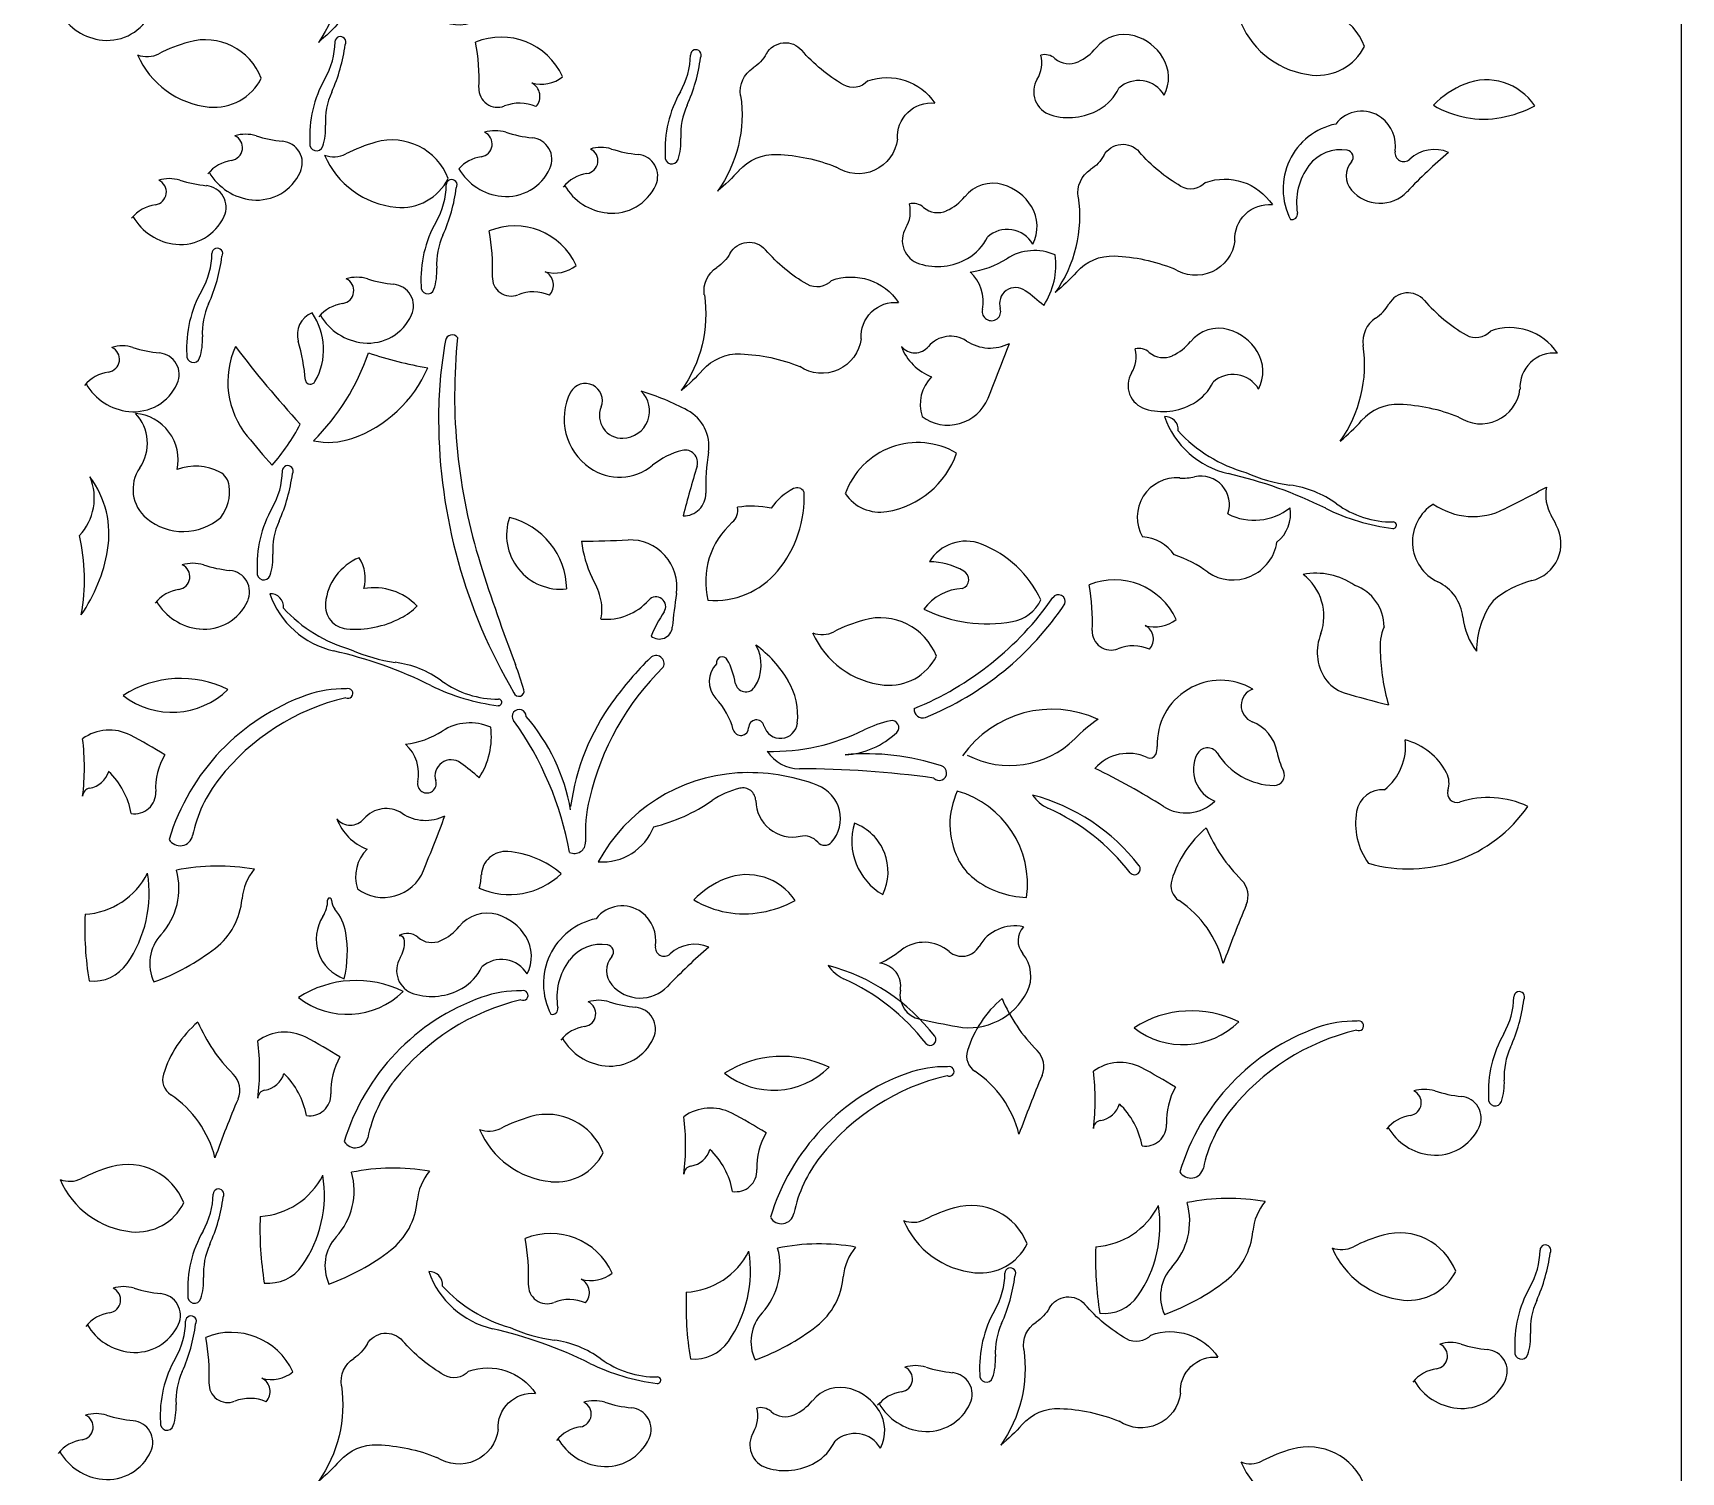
# Model space of a CAD drawing. Header units: millimetres. Extents: x 196 to 687, y 295 to 770.
# Drawn here: x 484.97 to 528.84, y 333.95 to 372.25 of the extents above; entities that cross this region are included whole.
import ezdxf

# ---------------------------------------------------------------- set-up
doc = ezdxf.new("R2010")
doc.units = ezdxf.units.MM

# ---------------------------------------------------------------- blocks, each defined once
blk = doc.blocks.new('A$C48BF6FA1')
for centre, radius, start, end in [((0.253, 6.585), 4.345, 300.1229, 319.1918), ((3.98, 3.367), 0.579, 29.3983, 139.1918), ((5.43, 4.184), 1.085, 209.3983, 236.9635), ((4.434, 2.652), 0.743, 351.6884, 56.9635), ((1.268, 1.498), 1.522, 70.2108, 146.4016), ((2.172, 3.278), 0.521, 221.8213, 300.1229), ((0.087, 1.434), 0.911, 356.6015, 95.4896), ((8.646, 2.036), 3.514, 171.6884, 215.4094), ((2.041, 1.514), 1.054, 187.3405, 303.8759), ((4.381, -3.72), 4.698, 92.1561, 111.895), ((4.253, -0.311), 1.287, 41.8063, 92.1561), ((9.044, 3.974), 5.141, 221.8063, 230.6209)]:
    blk.add_arc(centre, radius, start, end)

msp = doc.modelspace()

# ---------------------------------------------------------------- linework, layer by layer
msp.add_lwpolyline([(441.865, 387.708), (528.84, 387.708), (528.84, 306.184), (441.865, 306.184)], close=True)
for centre, radius, start, end in [((518.922, 371.315), 1.602, 21.1177, 105.7979), ((486.973, 373.537), 1.488, 210.0693, 264.2585), ((486.952, 373.324), 1.273, 264.2585, 335.7018), ((519.252, 373.435), 2.319, 203.3284, 264.3668), ((490.304, 367.82), 4.352, 105.7979, 117.0587), ((489.555, 370.466), 1.602, 21.1177, 105.7979), ((490.985, 372.038), 2.027, 330.2092, 359.2515), ((493.155, 372.009), 0.144, 329.7296, 179.2515), ((497.433, 370.337), 1.801, 24.5857, 112.2107), ((514.021, 371.25), 0.961, 73.5234, 141.082), ((513.916, 370.896), 1.33, 31.475, 73.5234), ((488.009, 372.313), 0.693, 248.6604, 297.0587), ((489.886, 372.586), 2.319, 203.3284, 264.3668), ((488.93, 372.485), 4.384, 335.6108, 352.8251), ((491.672, 371.029), 5.174, 357.3852, 10.8561), ((500.445, 371.688), 2.027, 330.2092, 359.2515), ((498.389, 372.135), 4.384, 335.6108, 352.8251), ((502.615, 371.66), 0.144, 329.7296, 179.2515), ((510.99, 371.453), 0.834, 328.7712, 14.3235), ((511.898, 371.244), 0.428, 49.5046, 103.4093), ((512.552, 372.01), 0.58, 229.5046, 294.2511), ((512.25, 372.68), 1.314, 294.2511, 321.082), ((514.188, 371.063), 1.011, 332.3051, 31.475), ((519.163, 372.523), 1.403, 264.3668, 333.2962), ((489.796, 371.674), 1.403, 264.3668, 333.2962), ((495.415, 369.502), 3.078, 150.2092, 183.3398), ((497.339, 370.77), 0.5, 177.3852, 291.5935), ((498.499, 371.791), 0.908, 253.956, 309.0148), ((498.069, 370.563), 0.398, 316.9329, 63.2479), ((512.257, 370.685), 0.647, 148.7712, 252.8114), ((512.704, 371.335), 1.297, 299.8564, 334.6679), ((514.404, 370.193), 0.789, 30.4748, 131.9719), ((523.953, 368.7), 2.355, 111.6389, 136.301), ((523.656, 369.448), 1.551, 33.6856, 111.6389), ((494.623, 369.903), 1.867, 155.6108, 183.2466), ((497.925, 369.291), 1.091, 66.4987, 111.5935), ((504.875, 369.152), 3.078, 150.2092, 183.3398), ((504.082, 369.554), 1.867, 155.6108, 183.2466), ((523.588, 372.55), 2.594, 238.9492, 280.3529), ((523.5, 373.033), 3.085, 280.3529, 297.9696), ((512.544, 371.613), 1.618, 252.8114, 299.8564), ((520.012, 368.099), 1.764, 101.8746, 207.4972), ((520.341, 369.295), 0.872, 53.1513, 142.5398), ((520.303, 369.244), 0.936, 351.1074, 53.1513), ((490.207, 369.198), 0.343, 278.4843, 65.6857), ((490.63, 368.621), 0.932, 72.4536, 107.5464), ((491.958, 372.822), 3.473, 252.4536, 264.3845), ((491.235, 369.711), 1.526, 341.7466, 3.2466), ((494.53, 367.799), 1.602, 21.1177, 105.7979), ((496.851, 369.292), 0.343, 278.4843, 65.6857), ((497.273, 368.716), 0.932, 72.4536, 107.5464), ((498.602, 372.917), 3.473, 252.4536, 264.3845), ((498.205, 368.883), 0.58, 335.7018, 84.3845), ((500.695, 369.362), 1.526, 341.7466, 3.2466), ((491.561, 368.789), 0.58, 335.7018, 84.3845), ((492.516, 369.289), 0.177, 169.0397, 341.7466), ((492.984, 369.646), 0.693, 248.6604, 297.0587), ((494.861, 369.919), 2.319, 203.3284, 264.3668), ((495.279, 365.153), 4.352, 105.7979, 117.0587), ((497.051, 367.955), 1.009, 98.4843, 137.4733), ((499.667, 368.848), 0.343, 278.4843, 65.6857), ((500.089, 368.272), 0.932, 72.4536, 107.5464), ((501.418, 372.472), 3.473, 252.4536, 264.3845), ((501.021, 368.439), 0.58, 335.7018, 84.3845), ((501.976, 368.939), 0.177, 169.0397, 341.7466), ((519.779, 368.086), 1.056, 80.3447, 142.948), ((519.925, 368.942), 0.188, 319.6582, 80.3447), ((521.46, 369.063), 0.235, 171.1074, 312.5829), ((532.307, 357.787), 14.851, 130.548, 136.4191), ((522.277, 368.174), 0.973, 67.3252, 132.5829), ((490.407, 367.86), 1.009, 98.4843, 140.9562), ((490.951, 369.288), 1.488, 210.0693, 264.2585), ((490.929, 369.074), 1.273, 264.2585, 335.7018), ((497.595, 369.382), 1.488, 210.0693, 264.2585), ((497.573, 369.169), 1.273, 264.2585, 335.7018), ((499.867, 367.511), 1.009, 98.4843, 140.9562), ((520.247, 367.733), 1.642, 142.948, 189.844), ((520.512, 368.444), 0.582, 139.6582, 220.3418), ((488.179, 368.017), 0.343, 278.4843, 65.6857), ((488.601, 367.441), 0.932, 72.4536, 107.5464), ((489.929, 371.641), 3.473, 252.4536, 264.3845), ((489.533, 367.608), 0.58, 335.7018, 84.3845), ((494.771, 369.007), 1.403, 264.3668, 333.2962), ((493.946, 368.232), 2.027, 330.2092, 359.2515), ((491.891, 368.679), 4.384, 335.6108, 352.8251), ((496.117, 368.204), 0.144, 329.7296, 179.2515), ((500.411, 368.938), 1.488, 210.0693, 264.2585), ((500.389, 368.724), 1.273, 264.2585, 335.7018), ((510.522, 367.288), 0.961, 73.5234, 141.082), ((510.417, 366.935), 1.33, 31.475, 73.5234), ((520.827, 368.712), 0.996, 220.3418, 316.4191), ((488.378, 366.68), 1.009, 98.4843, 140.9562), ((507.492, 367.492), 0.834, 328.7712, 14.3235), ((508.399, 367.282), 0.428, 49.5046, 103.4093), ((508.751, 368.718), 1.314, 294.2511, 321.082), ((510.69, 367.101), 1.011, 332.3051, 31.475), ((488.922, 368.107), 1.488, 210.0693, 264.2585), ((488.901, 367.893), 1.273, 264.2585, 335.7018), ((498.376, 365.696), 3.078, 150.2092, 183.3398), ((509.053, 368.048), 0.58, 229.5046, 294.2511), ((518.484, 367.428), 0.147, 255.5177, 9.844), ((497.584, 366.098), 1.867, 155.6108, 183.2466), ((497.793, 365.313), 1.801, 24.5857, 112.2107), ((492.031, 366.006), 5.174, 357.3852, 10.8561), ((508.758, 366.724), 0.647, 148.7712, 252.8114), ((509.205, 367.373), 1.297, 299.8564, 334.6679), ((510.905, 366.232), 0.789, 30.4748, 131.9719), ((487.709, 366.405), 2.027, 330.2092, 359.2515), ((485.653, 366.852), 4.384, 335.6108, 352.8251), ((489.879, 366.377), 0.144, 329.7296, 179.2515), ((511.63, 365.087), 1.37, 66.185, 122.5368), ((510.211, 366.085), 1.989, 326.8055, 7.3743), ((494.196, 365.906), 1.526, 341.7466, 3.2466), ((498.858, 366.768), 0.908, 253.956, 309.0148), ((498.428, 365.54), 0.398, 316.9329, 63.2479), ((509.045, 367.651), 1.618, 252.8114, 299.8564), ((509.612, 368.25), 2.383, 277.3926, 302.5368), ((509.21, 365.106), 1.055, 348.1371, 47.8159), ((493.168, 365.392), 0.343, 278.4843, 65.6857), ((493.591, 364.816), 0.932, 72.4536, 107.5464), ((494.919, 369.016), 3.473, 252.4536, 264.3845), ((494.522, 364.983), 0.58, 335.7018, 84.3845), ((495.478, 365.483), 0.177, 169.0397, 341.7466), ((497.698, 365.747), 0.5, 177.3852, 291.5935), ((511.13, 365.043), 0.431, 53.4394, 197.5819), ((492.139, 363.869), 3.078, 150.2092, 183.3398), ((491.346, 364.271), 1.867, 155.6108, 183.2466), ((493.368, 364.055), 1.009, 98.4843, 140.9562), ((498.284, 364.268), 1.091, 66.4987, 111.5935), ((506.572, 358.897), 8.082, 48.988, 53.4394), ((520.119, 365.57), 1.085, 303.0365, 330.6017), ((521.569, 364.753), 0.579, 40.8082, 150.6017), ((525.297, 367.972), 4.345, 220.8082, 239.8771), ((492.631, 364.22), 0.624, 111.6325, 196.5486), ((491.004, 363.825), 1.703, 329.9521, 34.9409), ((493.912, 365.482), 1.488, 210.0693, 264.2585), ((493.89, 365.268), 1.273, 264.2585, 335.7018), ((510.484, 364.838), 0.247, 168.1371, 17.5819), ((521.116, 364.038), 0.743, 123.0365, 188.3116), ((487.959, 364.078), 1.526, 341.7466, 3.2466), ((496.131, 364.033), 0.183, 38.0111, 169.9154), ((511.17, 362.601), 14.975, 174.078, 197.4307), ((509.398, 363.405), 0.773, 56.6858, 139.8921), ((516.531, 363.429), 0.961, 73.5234, 141.082), ((516.427, 363.075), 1.33, 31.475, 73.5234), ((523.378, 364.664), 0.521, 239.8771, 318.1787), ((524.282, 362.884), 1.522, 33.5984, 109.7892), ((486.931, 363.565), 0.343, 278.4843, 65.6857), ((487.353, 362.989), 0.932, 72.4536, 107.5464), ((488.681, 367.189), 3.473, 252.4536, 264.3845), ((488.285, 363.156), 0.58, 335.7018, 84.3845), ((489.24, 363.656), 0.177, 169.0397, 341.7466), ((492.435, 362.966), 2.277, 155.735, 219.4692), ((515.969, 383.557), 32.283, 217.5058, 222.2853), ((487.339, 362.648), 4.896, 4.1897, 16.5486), ((488.133, 365.713), 6.098, 314.9511, 341.0748), ((497.275, 373.753), 10.57, 251.3854, 260.2282), ((507.578, 361.997), 11.81, 169.9154, 180.2767), ((508.447, 364.206), 0.47, 220.1079, 319.8921), ((509.373, 364.385), 1.373, 200.5811, 249.4761), ((510.448, 365.003), 1.14, 236.6858, 296.9608), ((456.012, 384.671), 58.716, 337.84544, 339.37444), ((513.501, 363.632), 0.834, 328.7712, 14.3235), ((514.409, 363.423), 0.428, 49.5046, 103.4093), ((515.063, 364.189), 0.58, 229.5046, 294.2511), ((514.761, 364.859), 1.314, 294.2511, 321.082), ((516.699, 363.242), 1.011, 332.3051, 31.475), ((516.903, 363.422), 3.514, 324.5906, 8.3116), ((525.463, 362.82), 0.911, 84.5104, 183.3985), ((492.326, 364.704), 3.439, 289.2757, 336.5555), ((487.13, 362.228), 1.009, 98.4843, 140.9562), ((487.674, 363.655), 1.488, 210.0693, 264.2585), ((487.653, 363.441), 1.273, 264.2585, 335.7018), ((492.357, 363.042), 0.14, 195.1998, 329.9521), ((499.675, 362.467), 0.453, 337.9291, 150.3029), ((509.637, 362.361), 1.05, 135.2975, 197.6851), ((514.768, 362.864), 0.647, 148.7712, 252.8114), ((515.215, 363.514), 1.297, 299.8564, 334.6679), ((516.915, 362.372), 0.789, 30.4748, 131.9719), ((500.692, 361.975), 1.582, 153.053, 235.3564), ((500.654, 362.192), 0.73, 271.6801, 45.7802), ((499.213, 356.275), 6.728, 61.7948, 73.1595), ((509.328, 362.962), 1.151, 233.1021, 337.8454), ((515.055, 363.792), 1.618, 252.8114, 299.8564), ((521.297, 361.075), 1.287, 87.8439, 138.1937), ((521.169, 357.667), 4.698, 68.105, 87.8439), ((523.508, 362.901), 1.054, 236.1241, 352.6595), ((486.866, 361.33), 1.152, 325.2576, 43.6855), ((487.589, 360.881), 1.249, 348.2884, 84.9486), ((510.123, 362.01), 14.355, 180.2767, 210.6571), ((500.657, 362.069), 0.607, 157.9291, 271.6801), ((501.883, 361.253), 1.08, 351.3811, 61.7948), ((515.116, 361.702), 0.338, 353.0344, 94.404), ((517.313, 362.817), 2.355, 199.2922, 257.1243), ((516.506, 365.36), 5.141, 309.3791, 318.1937), ((512.653, 379.614), 28.468, 219.4692, 221.5117), ((487.269, 364.348), 5.432, 318.4728, 332.4568), ((518.308, 364.286), 3.88, 222.5785, 254.2718), ((492.846, 363.217), 1.863, 257.4506, 289.2757), ((502.723, 359.212), 1.981, 103.6736, 129.4108), ((502.332, 360.816), 0.331, 343.1104, 103.6736), ((509.194, 360.145), 6.315, 171.3811, 181.3071), ((508.52, 359.307), 2.041, 59.4635, 160.5783), ((507.32, 361.853), 2.372, 279.274, 340.5848), ((488.635, 360.103), 1.001, 145.2576, 230.2013), ((489.306, 359.35), 1.37, 62.0237, 111.1159), ((491.753, 360.591), 0.144, 329.7296, 179.2515), ((500.583, 361.817), 1.389, 235.3564, 309.4108), ((534.155, 351.154), 32.926, 163.1104, 165.5008), ((485.157, 359.868), 1.448, 316.5786, 22.9935), ((484.457, 358.914), 2.538, 350.2225, 36.795), ((489.724, 360.138), 0.478, 7.047, 62.0237), ((489.055, 360.055), 1.152, 322.6763, 7.047), ((489.583, 360.619), 2.027, 330.2092, 359.2515), ((487.528, 361.066), 4.384, 335.6108, 352.8251), ((515.412, 359.362), 1.047, 85.4462, 210.091), ((515.588, 361.799), 1.397, 266.1895, 282.5991), ((516.059, 359.693), 0.761, 341.236, 102.5991), ((514.168, 349.057), 11.76, 63.6877, 77.1243), ((518.981, 364.348), 4.17, 245.5765, 262.374), ((518.064, 357.501), 2.739, 54.0626, 82.374), ((493.538, 419.765), 67.519, 296.95677, 298.02034), ((526.333, 359.956), 1.095, 169.2271, 210.002), ((502.291, 359.987), 0.59, 268.6358, 1.3071), ((505.9, 358.753), 1.531, 116.427, 146.4516), ((502.442, 359.885), 3.057, 320.1728, 2.9229), ((505.312, 359.935), 0.211, 30.2058, 116.427), ((507.522, 360.62), 1.123, 214.4286, 279.274), ((488.97, 360.504), 1.523, 230.2013, 311.1145), ((494.013, 358.083), 3.078, 150.2092, 183.3398), ((499.021, 358.889), 1.444, 161.2768, 276.2141), ((497.194, 357.422), 1.984, 0.9002, 76.5907), ((503.301, 359.549), 0.431, 311.5393, 10.3739), ((504.102, 357.269), 2.388, 77.3849, 99.0938), ((517.478, 360.825), 1.544, 243.1322, 308.1377), ((517.495, 359.449), 0.951, 308.3776, 9.7682), ((521.853, 364.599), 5.579, 243.6877, 262.9453), ((521.159, 361.771), 2.535, 234.0626, 270.4409), ((522.871, 358.708), 1.181, 121.9023, 244.7883), ((523.304, 361.235), 1.855, 235.2418, 296.9568), ((522.79, 357.91), 2.996, 24.4815, 30.002), ((481.275, 357.709), 5.069, 349.2729, 13.2757), ((493.221, 358.485), 1.867, 155.6108, 183.2466), ((504.983, 357.65), 2.105, 131.5393, 193.633), ((521.179, 359.149), 0.0871, 262.9453, 90.4409), ((524.634, 358.659), 1.011, 283.1581, 29.1976), ((482.732, 359.211), 4.29, 325.2395, 350.2225), ((499.424, 389.081), 30.357, 270.2772, 272.6204), ((502.682, 359.101), 3.134, 186.9024, 205.5067), ((500.868, 357.512), 1.245, 351.4804, 92.6204), ((509.801, 357.596), 1.128, 68.4434, 149.0271), ((509.127, 355.891), 2.962, 25.4319, 68.4434), ((514.45, 357.75), 1.088, 33.9734, 87.0329), ((516.907, 358.883), 1.191, 236.0637, 351.3445), ((488.805, 357.779), 0.343, 278.4843, 65.6857), ((489.228, 357.203), 0.932, 72.4536, 107.5464), ((490.556, 361.403), 3.473, 252.4536, 264.3845), ((489.833, 358.293), 1.526, 341.7466, 3.2466), ((494.214, 356.931), 1.464, 112.5705, 174.5131), ((492.81, 357.728), 1.008, 344.6039, 33.359), ((540.383, 371.773), 45.594, 197.4307, 200.9925), ((508.783, 356.183), 1.994, 61.1333, 88.5666), ((514.54, 355.707), 2.773, 52.1109, 72.9489), ((490.159, 357.37), 0.58, 335.7018, 84.3845), ((491.114, 357.87), 0.177, 169.0397, 341.7466), ((498.065, 356.686), 2.081, 15.2405, 30.778), ((503.121, 359.319), 2.173, 265.1476, 320.1728), ((509.621, 357.703), 0.259, 290.539, 61.1333), ((513.762, 355.893), 1.801, 24.5857, 112.2107), ((508, 356.586), 5.174, 357.3852, 10.8561), ((519.127, 356.069), 1.801, 55.1991, 101.0016), ((517.934, 356.725), 1.399, 340.7363, 52.622), ((519.766, 356.446), 1.169, 0.0469, 70.5604), ((521.869, 356.579), 1.172, 5.9907, 64.7883), ((525.604, 354.994), 2.78, 105.4256, 129.4768), ((489.005, 356.442), 1.009, 98.4843, 140.9562), ((489.549, 357.869), 1.488, 210.0693, 264.2585), ((489.527, 357.656), 1.273, 264.2585, 335.7018), ((491.301, 356.986), 0.338, 353.0344, 94.404), ((493.499, 358.101), 2.355, 199.2922, 257.1243), ((494.055, 355.902), 1.582, 43.8429, 99.9444), ((498.889, 356.911), 1.227, 347.8589, 15.2405), ((500.23, 358.157), 1.511, 264.6271, 318.448), ((501.555, 356.984), 0.258, 326.4702, 138.448), ((518.996, 354.797), 17.085, 171.4804, 174.5033), ((505.303, 361.966), 8.305, 292.1073, 325.1566), ((509.748, 356.16), 1.301, 91.584, 144.5135), ((510.859, 357.611), 1.044, 280.1241, 334.5837), ((512.268, 357.117), 0.181, 340.8843, 145.1566), ((525.633, 355.809), 2.236, 143.4777, 180.393), ((494.494, 359.57), 3.88, 222.5785, 254.2718), ((493.375, 357.011), 0.621, 174.5131, 264.9141), ((493.552, 358.992), 2.61, 264.9141, 297.6838), ((493.924, 358.282), 1.807, 297.6838, 314.7694), ((505.072, 354.653), 3.962, 146.4702, 157.0474), ((507.524, 355.084), 1.602, 21.1177, 105.7979), ((510.372, 360.339), 3.815, 243.806, 280.1241), ((505.675, 361.571), 8.132, 292.0699, 326.2885), ((524.816, 356.889), 1.792, 185.9907, 217.6515), ((501.644, 356.466), 0.347, 230.6959, 354.5033), ((505.978, 356.931), 0.693, 248.6604, 297.0587), ((507.855, 357.204), 2.319, 203.3284, 264.3668), ((508.273, 352.438), 4.352, 105.7979, 117.0587), ((513.668, 356.327), 0.5, 177.3852, 291.5935), ((514.828, 357.348), 0.908, 253.956, 309.0148), ((514.398, 356.12), 0.398, 316.9329, 63.2479), ((520.428, 355.77), 1.272, 157.1943, 213.1117), ((522.318, 355.894), 1.49, 158.248, 184.887), ((490.353, 344.341), 11.76, 63.6877, 77.1243), ((495.166, 359.632), 4.17, 245.5765, 262.374), ((503.281, 355.429), 1.075, 326.8539, 29.5059), ((502.371, 353.428), 3.132, 30.5091, 53.8795), ((514.253, 354.848), 1.091, 66.4987, 111.5935), ((494.249, 352.785), 2.739, 54.0626, 82.374), ((490.4, 352.594), 7.942, 15.9116, 20.9925), ((506.814, 350.222), 7.222, 134.5491, 166.8169), ((508.059, 348.896), 9.46, 134.6999, 144.041), ((501.556, 355.467), 0.215, 332.6887, 134.6999), ((503.636, 354.992), 0.663, 134.7897, 223.0046), ((503.319, 355.496), 0.153, 28.0945, 192.9801), ((501.634, 354.597), 2.063, 9.79, 28.0945), ((507.765, 356.292), 1.403, 264.3668, 333.2962), ((526.459, 355.939), 5.628, 181.7407, 196.1983), ((488.909, 352.238), 2.833, 63.7895, 122.7684), ((497.344, 357.055), 2.535, 234.0626, 270.4409), ((503.945, 354.996), 0.282, 189.79, 326.8539), ((503.463, 354.072), 1.864, 354.1929, 30.5091), ((516.589, 353.328), 1.693, 59.5754, 182.4385), ((520.147, 355.587), 0.937, 213.1117, 253.2035), ((488.677, 356.282), 2.111, 231.9236, 314.6342), ((494.229, 349.081), 5.886, 109.6226, 163.1523), ((494.7, 348.651), 6.071, 103.36, 141.8265), ((493.233, 351.876), 2.918, 88.3983, 109.6226), ((493.357, 354.672), 0.129, 242.2916, 109.5295), ((498.039, 359.883), 5.579, 243.6877, 262.9453), ((497.364, 354.433), 0.0871, 262.9453, 90.4409), ((497.905, 354.733), 0.138, 198.2618, 15.9116), ((501.715, 353.199), 1.965, 14.9458, 43.0046), ((517.594, 354.35), 0.463, 108.6198, 248.6496), ((526.377, 376.226), 22.496, 253.2035, 256.3153), ((497.915, 354.061), 0.184, 359.8399, 215.6164), ((494.194, 350.675), 5.168, 10.0178, 40.9295), ((505.391, 350.832), 6.164, 144.041, 172.2138), ((508.648, 354.24), 0.221, 171.8725, 292.0699), ((512.099, 351.347), 2.905, 65.1131, 145.0895), ((487.006, 352.484), 1.213, 62.4148, 126.0051), ((494.585, 355.681), 2.383, 277.3926, 302.5368), ((496.603, 352.517), 1.37, 66.185, 122.5368), ((495.184, 353.516), 1.989, 326.8055, 7.3743), ((490.663, 348.866), 8.738, 10.4022, 35.6164), ((503.814, 353.76), 0.208, 194.9458, 359.9023), ((504.229, 353.759), 0.208, 14.9458, 179.9023), ((504.867, 353.929), 0.453, 194.9458, 354.1929), ((504.638, 358.702), 5.573, 268.7511, 296.1605), ((506.474, 355.19), 2.153, 273.0963, 313.78), ((508.477, 350.887), 3.135, 102.5729, 116.1605), ((507.835, 353.767), 0.184, 314.3606, 102.5729), ((515.936, 350.211), 4.59, 124.7226, 134.8323), ((517.037, 352.923), 1.069, 10.1451, 68.6496), ((480.244, 352.701), 6.097, 352.8027, 7.1973), ((481.3, 341.562), 13.536, 57.9634, 62.4148), ((494.183, 352.537), 1.055, 348.1371, 47.8159), ((510.973, 355.202), 2.449, 242.4558, 314.8323), ((514.455, 353.237), 0.444, 334.9202, 2.4385), ((516.237, 352.907), 0.316, 35.5488, 153.24), ((520.004, 353.28), 1.505, 308.8706, 5.8491), ((521.071, 351.774), 1.714, 27.149, 75.4863), ((490.01, 352.14), 1.773, 149.6281, 182.6424), ((496.102, 352.474), 0.431, 53.4394, 197.5819), ((491.545, 346.328), 8.082, 48.988, 53.4394), ((505.371, 353.681), 1.015, 212.7587, 270.0684), ((507.145, 346.623), 6.442, 71.8172, 94.9441), ((509.093, 352.554), 0.198, 222.8923, 71.8172), ((514.128, 351.893), 1.184, 65.0092, 138.5727), ((514.701, 353.122), 0.172, 245.0092, 334.9202), ((516.757, 352.645), 0.899, 153.24, 248.7453), ((518.05, 354.047), 1.827, 211.5842, 268.638), ((519.873, 353.431), 1.812, 190.1451, 206.759), ((486.384, 352.772), 0.628, 278.8638, 343.6996), ((485.567, 351.112), 2.053, 10.2295, 46.2529), ((492.82, 350.129), 3.679, 141.8265, 168.0958), ((495.457, 352.269), 0.247, 168.1371, 17.5819), ((503.998, 348.042), 4.521, 93.453, 151.6314), ((504.032, 347.467), 5.097, 68.9936, 93.453), ((505.403, 326.989), 25.676, 82.0633, 90.0684), ((505.105, 335.905), 18.641, 57.7062, 64.1226), ((518.013, 352.493), 0.271, 268.638, 26.759), ((522.053, 352.277), 0.612, 342.3877, 27.149), ((486.515, 351.932), 0.222, 98.8638, 178.7073), ((487.677, 352.032), 0.562, 260.8688, 2.6424), ((503.786, 350.931), 4.112, 166.8169, 182.9165), ((504.318, 349.964), 2.249, 103.7365, 124.4253), ((503.865, 351.813), 0.345, 0.9304, 103.7365), ((505.52, 351.342), 0.947, 318.4128, 68.9936), ((511.452, 351.191), 2.073, 154.8452, 206.3882), ((508.871, 349.598), 2.572, 352.0402, 74.115), ((510.24, 346.875), 5.266, 37.5944, 75.2595), ((512.376, 352.486), 0.949, 213.0176, 245.8363), ((520.896, 351.407), 0.704, 85.7147, 169.9797), ((522.871, 352.017), 0.247, 162.3877, 287.6694), ((523.707, 349.392), 2.509, 65.0335, 107.6694), ((494.371, 350.835), 0.773, 56.6858, 139.8921), ((495.421, 352.434), 1.14, 236.6858, 296.9608), ((440.985, 372.101), 58.716, 337.84544, 339.37444), ((500.335, 355.775), 4.796, 283.9873, 304.4253), ((505.196, 351.835), 0.986, 180.9304, 281.5772), ((509.632, 346.371), 5.753, 37.7706, 65.8363), ((515.656, 352.599), 1.108, 237.7062, 314.3901), ((521.989, 351.213), 1.814, 169.9797, 215.8582), ((521.583, 353.877), 3.875, 254.0556, 325.2216), ((494.345, 351.816), 1.373, 200.5811, 249.4761), ((493.419, 351.637), 0.47, 220.1079, 319.8921), ((500.126, 351.656), 1.469, 265.8494, 338.6503), ((508.41, 350.746), 1.643, 163.2351, 240.2052), ((506.348, 349.925), 1.384, 334.1137, 69.3267), ((518.118, 348.824), 2.969, 130.1634, 162.7118), ((520.229, 352.801), 4.373, 202.9952, 225.0507), ((488.888, 350.958), 0.339, 210.3083, 348.0958), ((494.61, 349.792), 1.05, 135.2975, 197.6851), ((499.386, 350.707), 0.294, 243.9645, 2.9165), ((505.492, 350.388), 0.491, 41.5872, 101.5772), ((506.044, 350.878), 0.246, 221.5872, 318.4128), ((489.899, 344.485), 5.594, 80.0589, 101.4473), ((497.557, 349.816), 0.651, 85.461, 177.8604), ((497.411, 347.974), 2.499, 49.465, 85.461), ((510.958, 350.946), 1.523, 206.3882, 232.0152), ((514.292, 349.996), 0.152, 221.9609, 37.5944), ((486.235, 350.799), 2.008, 273.4915, 332.9648), ((484.778, 349.362), 3.288, 325.1886, 9.1781), ((487.04, 349.476), 1.816, 317.4801, 15.7091), ((491.945, 349.084), 1.414, 139.87, 175.1307), ((494.301, 350.393), 1.151, 233.1021, 337.8454), ((497.657, 351.311), 1.992, 246.1492, 313.7816), ((495.397, 349.897), 1.51, 344.3609, 357.8604), ((504.265, 347.551), 2.355, 111.6389, 136.301), ((503.969, 348.299), 1.551, 33.6856, 111.6389), ((511.489, 351.625), 2.384, 232.0152, 268.3109), ((515.747, 349.562), 0.486, 162.7118, 236.2041), ((516.714, 349.28), 0.602, 337.0527, 45.0507), ((488.682, 349.362), 1.861, 307.9356, 355.1307), ((492.868, 349.174), 0.0531, 359.3971, 180.6029), ((495.008, 348.437), 8.658, 177.6348, 189.4151), ((492.03, 349.165), 0.785, 327.1397, 0.6029), ((493.289, 349.169), 0.367, 179.3971, 220.2371), ((492.017, 348.094), 1.298, 9.3568, 40.2371), ((497.062, 347.863), 0.961, 73.5234, 141.082), ((496.957, 347.509), 1.33, 31.475, 73.5234), ((500.654, 348.145), 0.872, 53.1513, 142.5398), ((500.616, 348.095), 0.936, 351.1074, 53.1513), ((503.901, 351.401), 2.594, 238.9492, 280.3529), ((503.813, 351.884), 3.085, 280.3529, 297.9696), ((513.895, 346.794), 2.845, 13.9815, 56.2041), ((546.144, 336.819), 31.357, 157.0527, 160.1227), ((493.627, 348.133), 1.116, 147.1397, 250.7618), ((495.291, 349.293), 1.314, 294.2511, 321.082), ((500.324, 346.95), 1.764, 101.8746, 207.4972), ((511.103, 347.393), 1.093, 77.559, 150.1493), ((511.738, 348.091), 0.544, 137.1935, 219.7073), ((489.218, 347.479), 1.139, 137.4801, 205.1976), ((486.211, 352.532), 5.88, 289.6377, 307.9356), ((490.173, 347.79), 3.167, 347.0316, 9.3568), ((494.939, 347.857), 0.428, 49.5046, 120.3462), ((494.72, 348.08), 0.145, 1.1635, 88.8933), ((494.031, 348.066), 0.834, 328.7712, 1.1635), ((495.593, 348.623), 0.58, 229.5046, 294.2511), ((497.23, 347.676), 1.011, 332.3051, 31.475), ((500.092, 346.937), 1.056, 80.3447, 142.948), ((500.237, 347.793), 0.188, 319.6582, 80.3447), ((501.772, 347.914), 0.235, 171.1074, 312.5829), ((512.62, 336.637), 14.851, 130.548, 136.4191), ((502.59, 347.024), 0.973, 67.3252, 132.5829), ((508.696, 347.032), 1.017, 49.2094, 127.3227), ((509.701, 348.198), 0.523, 229.2094, 330.1493), ((486.579, 348.109), 1.094, 264.1217, 325.1886), ((495.298, 347.298), 0.647, 148.7712, 252.8114), ((497.445, 346.806), 0.789, 30.4748, 131.9719), ((500.559, 346.584), 1.642, 142.948, 189.844), ((500.824, 347.294), 0.582, 139.6582, 220.3418), ((505.993, 350.577), 3.441, 296.281, 307.3227), ((507.457, 346.882), 0.612, 349.8725, 84.4163), ((510.605, 347.15), 0.929, 333.4696, 39.7073), ((493.572, 344.199), 2.833, 63.7895, 122.7684), ((495.745, 347.948), 1.297, 299.8564, 334.6679), ((506.938, 347.946), 0.949, 213.0176, 245.8363), ((504.802, 342.335), 5.266, 37.5944, 75.2595), ((504.195, 341.831), 5.753, 37.7706, 65.8363), ((493.34, 348.243), 2.111, 231.9236, 314.6342), ((498.892, 341.042), 5.886, 109.6226, 163.1523), ((495.585, 348.226), 1.618, 252.8114, 299.8564), ((497.896, 343.837), 2.918, 88.3983, 109.6226), ((498.02, 346.633), 0.129, 242.2916, 109.5295), ((501.14, 347.562), 0.996, 220.3418, 316.4191), ((508.721, 346.656), 0.671, 169.8725, 258.2194), ((509.885, 347.509), 1.733, 259.6148, 333.4696), ((522.361, 346.62), 2.027, 330.2092, 359.2515), ((524.532, 346.592), 0.144, 329.7296, 179.2515), ((499.363, 340.612), 6.071, 103.36, 141.8265), ((498.797, 346.278), 0.147, 255.5177, 9.844), ((499.609, 346.151), 0.343, 278.4843, 65.6857), ((500.032, 345.574), 0.932, 72.4536, 107.5464), ((501.36, 349.775), 3.473, 252.4536, 264.3845), ((500.963, 345.742), 0.58, 335.7018, 84.3845), ((512.681, 344.284), 2.969, 130.1634, 162.7118), ((514.791, 348.261), 4.373, 202.9952, 225.0507), ((515.814, 343.392), 2.833, 63.7895, 122.7684), ((520.306, 347.067), 4.384, 335.6108, 352.8251), ((491.279, 343.658), 2.969, 130.1634, 162.7118), ((493.39, 347.635), 4.373, 202.9952, 225.0507), ((499.809, 344.813), 1.009, 98.4843, 140.9562), ((517.037, 386.53), 41.403, 258.2194, 259.6148), ((515.582, 347.436), 2.111, 231.9236, 314.6342), ((521.134, 340.235), 5.886, 109.6226, 163.1523), ((521.605, 339.805), 6.071, 103.36, 141.8265), ((520.138, 343.031), 2.918, 88.3983, 109.6226), ((520.262, 345.826), 0.129, 242.2916, 109.5295), ((491.669, 344.445), 1.213, 62.4148, 126.0051), ((484.907, 344.662), 6.097, 352.8027, 7.1973), ((485.963, 333.523), 13.536, 57.9634, 62.4148), ((500.353, 346.241), 1.488, 210.0693, 264.2585), ((500.331, 346.027), 1.273, 264.2585, 335.7018), ((508.855, 345.456), 0.152, 221.9609, 37.5944), ((526.791, 344.084), 3.078, 150.2092, 183.3398), ((525.999, 344.486), 1.867, 155.6108, 183.2466), ((494.673, 344.101), 1.773, 149.6281, 182.6424), ((504.913, 342.18), 2.833, 63.7895, 122.7684), ((510.31, 345.022), 0.486, 162.7118, 236.2041), ((511.276, 344.74), 0.602, 337.0527, 45.0507), ((513.911, 343.638), 1.213, 62.4148, 126.0051), ((488.908, 344.396), 0.486, 162.7118, 236.2041), ((489.875, 344.114), 0.602, 337.0527, 45.0507), ((491.047, 344.733), 0.628, 278.8638, 343.6996), ((490.23, 343.073), 2.053, 10.2295, 46.2529), ((504.681, 346.224), 2.111, 231.9236, 314.6342), ((510.234, 339.024), 5.886, 109.6226, 163.1523), ((510.705, 338.593), 6.071, 103.36, 141.8265), ((509.237, 341.819), 2.918, 88.3983, 109.6226), ((509.362, 344.614), 0.129, 242.2916, 109.5295), ((508.457, 342.254), 2.845, 13.9815, 56.2041), ((540.706, 332.279), 31.357, 157.0527, 160.1227), ((507.149, 343.855), 6.097, 352.8027, 7.1973), ((508.205, 332.716), 13.536, 57.9634, 62.4148), ((522.611, 344.294), 1.526, 341.7466, 3.2466), ((487.056, 341.627), 2.845, 13.9815, 56.2041), ((491.178, 343.893), 0.222, 98.8638, 178.7073), ((492.34, 343.993), 0.562, 260.8688, 2.6424), ((497.483, 342.09), 3.679, 141.8265, 168.0958), ((516.915, 343.294), 1.773, 149.6281, 182.6424), ((521.584, 343.78), 0.343, 278.4843, 65.6857), ((522.006, 343.204), 0.932, 72.4536, 107.5464), ((523.334, 347.404), 3.473, 252.4536, 264.3845), ((522.938, 343.371), 0.58, 335.7018, 84.3845), ((519.305, 331.653), 31.357, 157.0527, 160.1227), ((503.01, 342.426), 1.213, 62.4148, 126.0051), ((497.304, 331.504), 13.536, 57.9634, 62.4148), ((513.289, 343.926), 0.628, 278.8638, 343.6996), ((512.472, 342.266), 2.053, 10.2295, 46.2529), ((519.725, 341.283), 3.679, 141.8265, 168.0958), ((523.893, 343.871), 0.177, 169.0397, 341.7466), ((497.11, 343.715), 0.693, 248.6604, 297.0587), ((498.987, 343.987), 2.319, 203.3284, 264.3668), ((499.405, 339.222), 4.352, 105.7979, 117.0587), ((498.656, 341.868), 1.602, 21.1177, 105.7979), ((496.248, 342.644), 6.097, 352.8027, 7.1973), ((513.42, 343.086), 0.222, 98.8638, 178.7073), ((514.582, 343.186), 0.562, 260.8688, 2.6424), ((521.783, 342.443), 1.009, 98.4843, 140.9562), ((522.327, 343.87), 1.488, 210.0693, 264.2585), ((522.306, 343.657), 1.273, 264.2585, 335.7018), ((493.551, 342.919), 0.339, 210.3083, 348.0958), ((506.014, 342.082), 1.773, 149.6281, 182.6424), ((498.897, 343.075), 1.403, 264.3668, 333.2962), ((502.389, 342.714), 0.628, 278.8638, 343.6996), ((501.571, 341.055), 2.053, 10.2295, 46.2529), ((508.824, 340.072), 3.679, 141.8265, 168.0958), ((485.946, 342.381), 0.693, 248.6604, 297.0587), ((487.823, 342.654), 2.319, 203.3284, 264.3668), ((488.241, 337.888), 4.352, 105.7979, 117.0587), ((487.492, 340.534), 1.602, 21.1177, 105.7979), ((490.898, 342.76), 2.008, 273.4915, 332.9648), ((489.441, 341.323), 3.288, 325.1886, 9.1781), ((491.703, 341.437), 1.816, 317.4801, 15.7091), ((494.562, 336.446), 5.594, 80.0589, 101.4473), ((496.608, 341.045), 1.414, 139.87, 175.1307), ((502.52, 341.875), 0.222, 98.8638, 178.7073), ((503.681, 341.974), 0.562, 260.8688, 2.6424), ((515.793, 342.112), 0.339, 210.3083, 348.0958), ((487.739, 341.371), 2.027, 330.2092, 359.2515), ((489.91, 341.342), 0.144, 329.7296, 179.2515), ((487.733, 341.742), 1.403, 264.3668, 333.2962), ((485.684, 341.817), 4.384, 335.6108, 352.8251), ((493.345, 341.323), 1.861, 307.9356, 355.1307), ((510.69, 336.797), 4.352, 105.7979, 117.0587), ((509.942, 339.443), 1.602, 21.1177, 105.7979), ((513.14, 341.953), 2.008, 273.4915, 332.9648), ((511.683, 340.516), 3.288, 325.1886, 9.1781), ((513.945, 340.63), 1.816, 317.4801, 15.7091), ((516.804, 335.639), 5.594, 80.0589, 101.4473), ((518.851, 340.238), 1.414, 139.87, 175.1307), ((499.671, 340.398), 8.658, 177.6348, 189.4151), ((504.893, 340.9), 0.339, 210.3083, 348.0958), ((508.395, 341.29), 0.693, 248.6604, 297.0587), ((510.273, 341.563), 2.319, 203.3284, 264.3668), ((492.169, 338.834), 3.078, 150.2092, 183.3398), ((491.377, 339.236), 1.867, 155.6108, 183.2466), ((493.882, 339.44), 1.139, 137.4801, 205.1976), ((498.75, 338.498), 1.801, 24.5857, 112.2107), ((492.989, 339.191), 5.174, 357.3852, 10.8561), ((505.903, 334.428), 5.594, 80.0589, 101.4473), ((510.183, 340.651), 1.403, 264.3668, 333.2962), ((515.587, 340.516), 1.861, 307.9356, 355.1307), ((522.097, 336.07), 4.352, 105.7979, 117.0587), ((521.348, 338.716), 1.602, 21.1177, 105.7979), ((525.23, 339.853), 0.144, 329.7296, 179.2515), ((490.874, 344.493), 5.88, 289.6377, 307.9356), ((502.24, 340.741), 2.008, 273.4915, 332.9648), ((500.782, 339.304), 3.288, 325.1886, 9.1781), ((503.045, 339.419), 1.816, 317.4801, 15.7091), ((507.95, 339.026), 1.414, 139.87, 175.1307), ((521.913, 339.591), 8.658, 177.6348, 189.4151), ((519.802, 340.563), 0.693, 248.6604, 297.0587), ((521.679, 340.835), 2.319, 203.3284, 264.3668), ((523.06, 339.881), 2.027, 330.2092, 359.2515), ((521.005, 340.328), 4.384, 335.6108, 352.8251), ((487.989, 339.044), 1.526, 341.7466, 3.2466), ((491.242, 340.07), 1.094, 264.1217, 325.1886), ((495.533, 338.947), 0.338, 353.0344, 94.404), ((497.731, 340.062), 2.355, 199.2922, 257.1243), ((499.816, 339.953), 0.908, 253.956, 309.0148), ((504.687, 339.304), 1.861, 307.9356, 355.1307), ((508.817, 339.268), 2.027, 330.2092, 359.2515), ((506.761, 339.715), 4.384, 335.6108, 352.8251), ((510.987, 339.24), 0.144, 329.7296, 179.2515), ((516.124, 338.633), 1.139, 137.4801, 205.1976), ((521.589, 339.923), 1.403, 264.3668, 333.2962), ((486.962, 338.53), 0.343, 278.4843, 65.6857), ((487.384, 337.954), 0.932, 72.4536, 107.5464), ((488.712, 342.155), 3.473, 252.4536, 264.3845), ((488.316, 338.122), 0.58, 335.7018, 84.3845), ((498.725, 341.531), 3.88, 222.5785, 254.2718), ((498.656, 338.932), 0.5, 177.3852, 291.5935), ((499.386, 338.725), 0.398, 316.9329, 63.2479), ((511.013, 338.38), 8.658, 177.6348, 189.4151), ((513.116, 343.686), 5.88, 289.6377, 307.9356), ((527.49, 337.345), 3.078, 150.2092, 183.3398), ((489.271, 338.621), 0.177, 169.0397, 341.7466), ((499.242, 337.453), 1.091, 66.4987, 111.5935), ((513.247, 336.732), 3.078, 150.2092, 183.3398), ((513.484, 339.264), 1.094, 264.1217, 325.1886), ((526.698, 337.747), 1.867, 155.6108, 183.2466), ((487.161, 337.193), 1.009, 98.4843, 140.9562), ((487.705, 338.621), 1.488, 210.0693, 264.2585), ((487.684, 338.407), 1.273, 264.2585, 335.7018), ((487.007, 337.99), 2.027, 330.2092, 359.2515), ((484.952, 338.437), 4.384, 335.6108, 352.8251), ((489.178, 337.962), 0.144, 329.7296, 179.2515), ((499.398, 341.593), 4.17, 245.5765, 262.374), ((505.223, 337.421), 1.139, 137.4801, 205.1976), ((502.216, 342.474), 5.88, 289.6377, 307.9356), ((512.454, 337.134), 1.867, 155.6108, 183.2466), ((490.25, 335.867), 1.801, 24.5857, 112.2107), ((484.489, 336.559), 5.174, 357.3852, 10.8561), ((494.585, 326.302), 11.76, 63.6877, 77.1243), ((498.481, 334.746), 2.739, 54.0626, 82.374), ((502.583, 338.052), 1.094, 264.1217, 325.1886), ((522.282, 337.041), 0.343, 278.4843, 65.6857), ((522.705, 336.465), 0.932, 72.4536, 107.5464), ((524.033, 340.665), 3.473, 252.4536, 264.3845), ((523.31, 337.554), 1.526, 341.7466, 3.2466), ((491.437, 335.454), 3.078, 150.2092, 183.3398), ((501.576, 339.016), 2.535, 234.0626, 270.4409), ((509.067, 336.942), 1.526, 341.7466, 3.2466), ((523.636, 336.632), 0.58, 335.7018, 84.3845), ((524.591, 337.132), 0.177, 169.0397, 341.7466), ((490.645, 335.856), 1.867, 155.6108, 183.2466), ((491.316, 337.321), 0.908, 253.956, 309.0148), ((502.271, 341.844), 5.579, 243.6877, 262.9453), ((501.596, 336.394), 0.0871, 262.9453, 90.4409), ((508.039, 336.428), 0.343, 278.4843, 65.6857), ((508.461, 335.852), 0.932, 72.4536, 107.5464), ((509.79, 340.052), 3.473, 252.4536, 264.3845), ((509.393, 336.019), 0.58, 335.7018, 84.3845), ((510.348, 336.519), 0.177, 169.0397, 341.7466), ((522.482, 335.704), 1.009, 98.4843, 140.9562), ((490.156, 336.301), 0.5, 177.3852, 291.5935), ((490.886, 336.094), 0.398, 316.9329, 63.2479), ((506.465, 335.244), 0.961, 73.5234, 141.082), ((506.36, 334.89), 1.33, 31.475, 73.5234), ((508.239, 335.091), 1.009, 98.4843, 140.9562), ((523.026, 337.131), 1.488, 210.0693, 264.2585), ((523.004, 336.917), 1.273, 264.2585, 335.7018), ((487.257, 335.664), 1.526, 341.7466, 3.2466), ((490.742, 334.821), 1.091, 66.4987, 111.5935), ((499.491, 335.494), 0.343, 278.4843, 65.6857), ((499.913, 334.918), 0.932, 72.4536, 107.5464), ((501.241, 339.118), 3.473, 252.4536, 264.3845), ((500.845, 335.085), 0.58, 335.7018, 84.3845), ((503.434, 335.447), 0.834, 328.7712, 14.3235), ((504.342, 335.238), 0.428, 49.5046, 103.4093), ((504.694, 336.674), 1.314, 294.2511, 321.082), ((508.783, 336.518), 1.488, 210.0693, 264.2585), ((508.761, 336.304), 1.273, 264.2585, 335.7018), ((486.23, 335.15), 0.343, 278.4843, 65.6857), ((486.652, 334.574), 0.932, 72.4536, 107.5464), ((487.98, 338.775), 3.473, 252.4536, 264.3845), ((487.583, 334.741), 0.58, 335.7018, 84.3845), ((488.539, 335.241), 0.177, 169.0397, 341.7466), ((504.996, 336.004), 0.58, 229.5046, 294.2511), ((506.633, 335.057), 1.011, 332.3051, 31.475), ((486.429, 333.813), 1.009, 98.4843, 140.9562), ((499.69, 334.157), 1.009, 98.4843, 140.9562), ((500.234, 335.584), 1.488, 210.0693, 264.2585), ((500.213, 335.37), 1.273, 264.2585, 335.7018), ((504.701, 334.679), 0.647, 148.7712, 252.8114), ((505.148, 335.329), 1.297, 299.8564, 334.6679), ((506.848, 334.187), 0.789, 30.4748, 131.9719), ((486.973, 335.24), 1.488, 210.0693, 264.2585), ((486.952, 335.027), 1.273, 264.2585, 335.7018), ((519.67, 330.372), 4.352, 105.7979, 117.0587), ((518.922, 333.018), 1.602, 21.1177, 105.7979), ((504.988, 335.607), 1.618, 252.8114, 299.8564), ((517.375, 334.865), 0.693, 248.6604, 297.0587), ((519.252, 335.138), 2.319, 203.3284, 264.3668)]:
    msp.add_arc(centre, radius, start, end)

# ---------------------------------------------------------------- block references
at = {"xscale": -1}
for p in [(498.35, 371.999), (508.977, 368.042), (517.962, 365.339), (508.011, 362.733), (516.513, 334.667), (498.35, 333.702)]:
    msp.add_blockref('A$C48BF6FA1', p, dxfattribs=at)

doc.saveas('drawing.dxf')
